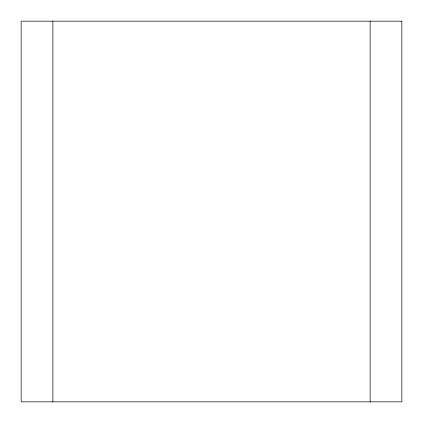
<?xml version="1.0" encoding="UTF-8"?>
<svg xmlns="http://www.w3.org/2000/svg" width="423" height="423" viewBox="0 0 423 423"><rect width="100%" height="100%" fill="white"/><g stroke="black" fill="none" stroke-linecap="round" stroke-linejoin="round"><path stroke-width="0.63" d="M370.125 21.15L370.125 401.85M52.875 21.15L52.875 401.85M401.85 21.15L21.15 21.15L21.15 401.85L401.85 401.85L401.85 21.15"/></g></svg>
